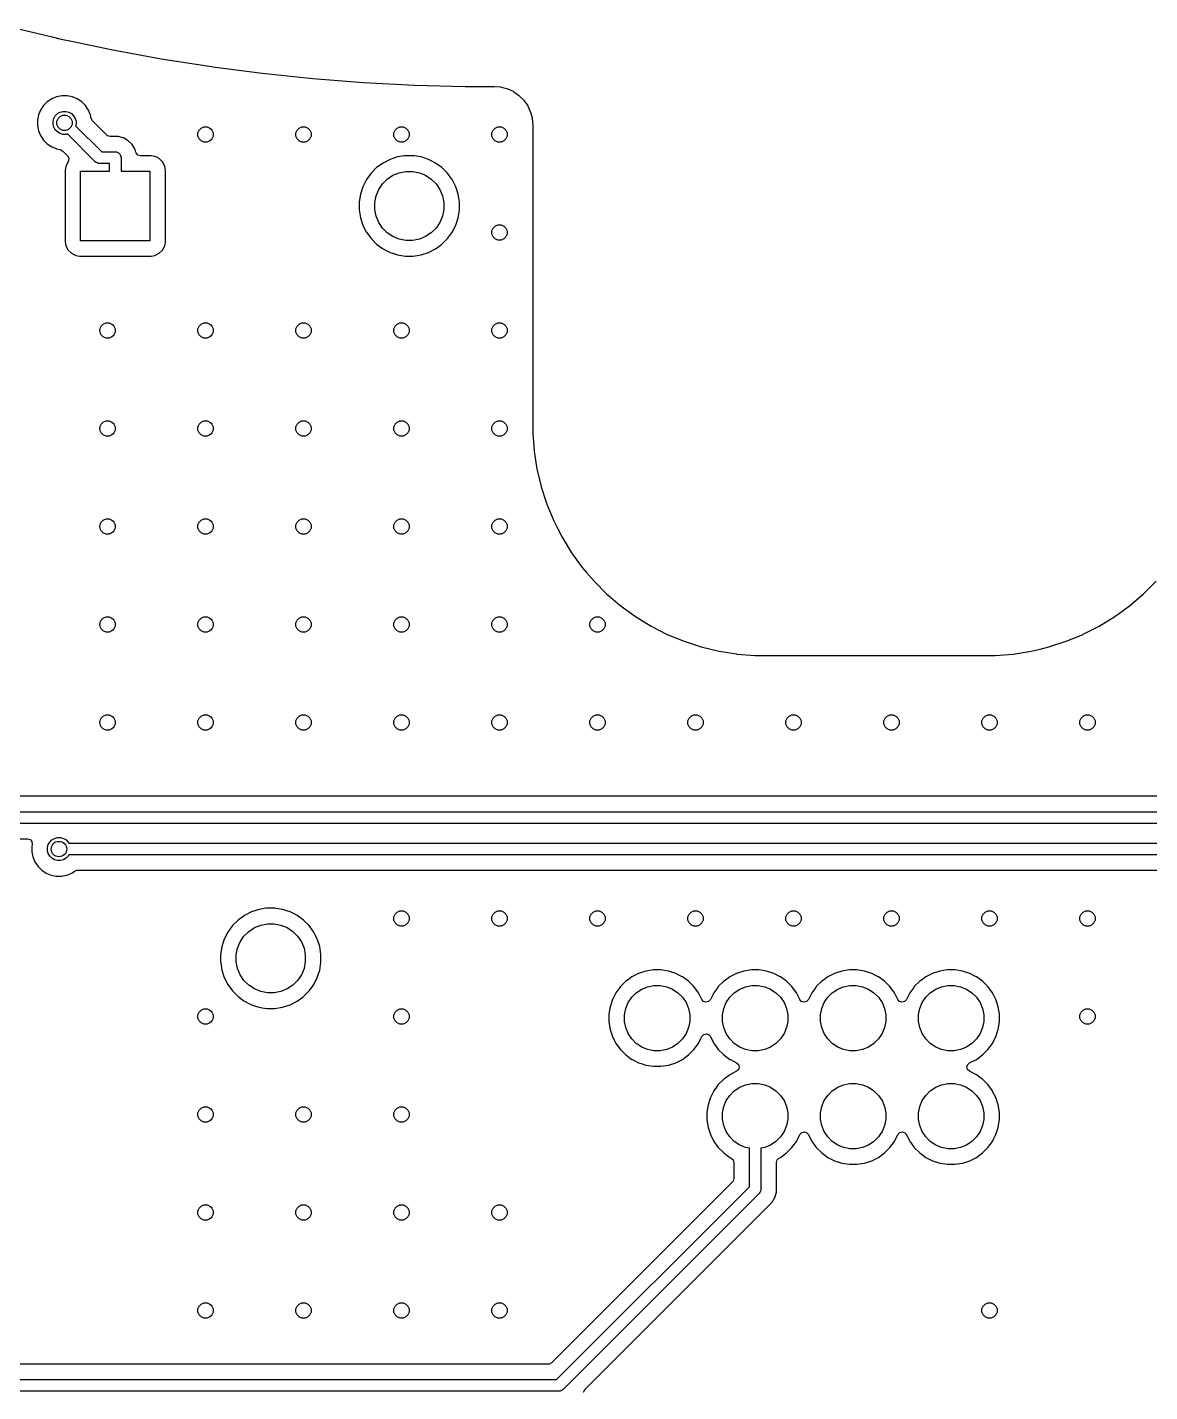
# Model space of a CAD drawing. Extents: x 2.6 to 14.2, y -9.4 to -3.8.
# Drawn here: x 7.501 to 8.647, y -5.913 to -4.521 of the extents above; entities that cross this region are included whole.
import ezdxf

# ---------------------------------------------------------------- set-up
doc = ezdxf.new("R2010")
doc.units = 0
doc.header["$MEASUREMENT"] = 0
doc.layers.add('BLACK', color=7, linetype='CONTINUOUS')

msp = doc.modelspace()

# ---------------------------------------------------------------- linework, layer by layer
at = {"layer": 'BLACK', "linetype": 'CONTINUOUS'}
for p, q in [((7.4853, -4.5211), (7.5266, -4.5309)), ((7.5266, -4.5309), (7.5359, -4.5331)), ((7.5359, -4.5331), (7.5465, -4.5353)), ((7.5465, -4.5353), (7.5868, -4.5438)), ((7.5868, -4.5438), (7.6379, -4.5531)), ((7.6379, -4.5531), (7.6379, -4.5531)), ((7.6379, -4.5531), (7.6379, -4.5531)), ((7.6379, -4.5531), (7.6893, -4.5612)), ((7.6893, -4.5612), (7.6907, -4.5614)), ((7.6907, -4.5614), (7.7409, -4.5679)), ((7.7409, -4.5679), (7.7926, -4.5733)), ((7.7926, -4.5733), (7.8444, -4.5773)), ((7.8444, -4.5773), (7.8963, -4.58)), ((7.8963, -4.58), (7.8963, -4.58)), ((7.8963, -4.58), (7.8963, -4.58)), ((7.8963, -4.58), (7.9483, -4.5814)), ((7.5262, -4.5941), (7.5217, -4.5971)), ((7.5312, -4.592), (7.5262, -4.5941)), ((7.5262, -4.5941), (7.5262, -4.5941)), ((7.5366, -4.591), (7.5312, -4.592)), ((7.5312, -4.592), (7.5312, -4.592)), ((7.542, -4.591), (7.5366, -4.591)), ((7.5366, -4.591), (7.5366, -4.591)), ((7.5473, -4.592), (7.542, -4.591)), ((7.542, -4.591), (7.542, -4.591)), ((7.5523, -4.5941), (7.5473, -4.592)), ((7.5473, -4.592), (7.5473, -4.592)), ((7.5568, -4.5971), (7.5523, -4.5941)), ((7.5523, -4.5941), (7.5523, -4.5941)), ((7.9483, -4.5814), (7.9483, -4.5814)), ((7.9483, -4.5814), (7.9704, -4.5814)), ((7.9704, -4.5814), (7.9704, -4.5814)), ((7.9704, -4.5814), (7.9743, -4.5814)), ((7.9743, -4.5814), (7.9775, -4.5814)), ((7.9775, -4.5814), (7.9779, -4.5814)), ((7.9779, -4.5814), (7.9841, -4.5819)), ((7.9841, -4.5819), (7.985, -4.5821)), ((7.985, -4.5821), (7.9908, -4.5836)), ((7.9908, -4.5836), (7.9916, -4.5839)), ((7.9916, -4.5839), (7.997, -4.5864)), ((7.997, -4.5864), (7.9977, -4.5869)), ((7.9977, -4.5869), (8.0027, -4.5903)), ((8.0027, -4.5903), (8.0033, -4.5909)), ((8.0033, -4.5909), (8.0076, -4.5951)), ((7.5148, -4.6055), (7.5127, -4.6105)), ((7.5178, -4.601), (7.5148, -4.6055)), ((7.5148, -4.6055), (7.5148, -4.6055)), ((7.5217, -4.5971), (7.5178, -4.601)), ((7.5178, -4.601), (7.5178, -4.601)), ((7.5217, -4.5971), (7.5217, -4.5971)), ((7.5321, -4.6092), (7.5347, -4.6077)), ((7.5347, -4.6077), (7.5377, -4.6069)), ((7.5377, -4.6069), (7.5408, -4.6069)), ((7.5408, -4.6069), (7.5438, -4.6077)), ((7.5438, -4.6077), (7.5465, -4.6092)), ((7.5607, -4.601), (7.5568, -4.5971)), ((7.5568, -4.5971), (7.5568, -4.5971)), ((7.5637, -4.6055), (7.5607, -4.601)), ((7.5607, -4.601), (7.5607, -4.601)), ((7.5648, -4.6083), (7.5637, -4.6055)), ((7.5637, -4.6055), (7.5637, -4.6055)), ((7.5658, -4.6105), (7.5648, -4.6083)), ((8.0076, -4.5951), (8.0081, -4.5958)), ((8.0081, -4.5958), (8.0116, -4.6007)), ((8.0116, -4.6007), (8.012, -4.6014)), ((8.012, -4.6014), (8.0123, -4.6021)), ((8.0123, -4.6021), (8.0145, -4.6069)), ((8.0145, -4.6069), (8.0148, -4.6077)), ((8.0148, -4.6077), (8.0164, -4.6135)), ((7.5127, -4.6105), (7.5117, -4.6159)), ((7.5117, -4.6159), (7.5117, -4.6159)), ((7.5117, -4.6159), (7.5117, -4.6213)), ((7.5117, -4.6213), (7.5117, -4.6213)), ((7.5117, -4.6213), (7.5117, -4.6213)), ((7.5117, -4.6213), (7.5127, -4.6266)), ((7.5127, -4.6105), (7.5127, -4.6105)), ((7.5276, -4.617), (7.5284, -4.614)), ((7.5276, -4.6201), (7.5276, -4.617)), ((7.5284, -4.6231), (7.5276, -4.6201)), ((7.5284, -4.614), (7.5299, -4.6114)), ((7.5299, -4.6114), (7.5321, -4.6092)), ((7.5465, -4.6092), (7.5486, -4.6114)), ((7.5486, -4.6114), (7.5502, -4.614)), ((7.5502, -4.614), (7.551, -4.617)), ((7.551, -4.6201), (7.5506, -4.6215)), ((7.5506, -4.6215), (7.5772, -4.6482)), ((7.551, -4.617), (7.551, -4.6201)), ((7.5665, -4.614), (7.5658, -4.6105)), ((7.5678, -4.6165), (7.5665, -4.614)), ((7.5665, -4.614), (7.5665, -4.614)), ((7.5823, -4.631), (7.5678, -4.6165)), ((8.0164, -4.6135), (8.0165, -4.6143)), ((8.0165, -4.6143), (8.0171, -4.6205)), ((8.0171, -4.6205), (8.0171, -4.6209)), ((8.0171, -4.6209), (8.0171, -4.9238)), ((7.5127, -4.6266), (7.5127, -4.6266)), ((7.5127, -4.6266), (7.5148, -4.6316)), ((7.5148, -4.6316), (7.5148, -4.6316)), ((7.5148, -4.6316), (7.5178, -4.6361)), ((7.5178, -4.6361), (7.5178, -4.6361)), ((7.5178, -4.6361), (7.5217, -4.64)), ((7.5299, -4.6258), (7.5284, -4.6231)), ((7.5321, -4.6279), (7.5299, -4.6258)), ((7.5347, -4.6295), (7.5321, -4.6279)), ((7.5377, -4.6303), (7.5347, -4.6295)), ((7.5408, -4.6303), (7.5377, -4.6303)), ((7.5422, -4.6299), (7.5408, -4.6303)), ((7.5706, -4.6583), (7.5422, -4.6299)), ((7.5832, -4.6317), (7.5823, -4.631)), ((7.5858, -4.6324), (7.5832, -4.6317)), ((7.594, -4.6324), (7.5858, -4.6324)), ((7.599, -4.6338), (7.594, -4.6324)), ((7.594, -4.6324), (7.594, -4.6324)), ((7.5995, -4.6339), (7.599, -4.6338)), ((7.6044, -4.6368), (7.5995, -4.6339)), ((7.5995, -4.6339), (7.5995, -4.6339)), ((7.5217, -4.64), (7.5217, -4.64)), ((7.5217, -4.64), (7.5262, -4.643)), ((7.5262, -4.643), (7.5262, -4.643)), ((7.5262, -4.643), (7.5307, -4.6449)), ((7.5307, -4.6449), (7.5312, -4.6451)), ((7.5312, -4.6451), (7.5347, -4.6458)), ((7.5347, -4.6458), (7.5353, -4.6461)), ((7.5353, -4.6461), (7.536, -4.6463)), ((7.536, -4.6463), (7.537, -4.647)), ((7.537, -4.647), (7.5371, -4.647)), ((7.5371, -4.647), (7.5372, -4.6471)), ((7.5372, -4.6471), (7.5423, -4.6522)), ((7.5772, -4.6482), (7.5911, -4.6482)), ((7.5911, -4.6482), (7.5923, -4.6483)), ((7.5923, -4.6483), (7.5944, -4.6492)), ((7.5944, -4.6492), (7.596, -4.6508)), ((7.6084, -4.6408), (7.6044, -4.6368)), ((7.6044, -4.6368), (7.6044, -4.6368)), ((7.6109, -4.6451), (7.6084, -4.6408)), ((7.6084, -4.6408), (7.6084, -4.6408)), ((7.6113, -4.6457), (7.6109, -4.6451)), ((7.6121, -4.6486), (7.6113, -4.6457)), ((7.6123, -4.6493), (7.6121, -4.6486)), ((7.6141, -4.6514), (7.6123, -4.6493)), ((7.5405, -4.663), (7.5399, -4.6667)), ((7.5428, -4.6586), (7.5405, -4.663)), ((7.5423, -4.6522), (7.5436, -4.6546)), ((7.5434, -4.6574), (7.5428, -4.6585)), ((7.5428, -4.6585), (7.5428, -4.6586)), ((7.5436, -4.6546), (7.5434, -4.6574)), ((7.5715, -4.659), (7.5706, -4.6583)), ((7.5728, -4.6595), (7.5715, -4.659)), ((7.5736, -4.6599), (7.5728, -4.6595)), ((7.5748, -4.66), (7.5736, -4.6599)), ((7.5852, -4.66), (7.5748, -4.66)), ((7.5852, -4.6679), (7.5852, -4.66)), ((7.596, -4.6508), (7.5969, -4.6529)), ((7.5969, -4.6529), (7.597, -4.6541)), ((7.597, -4.6541), (7.597, -4.6679)), ((7.6168, -4.6522), (7.6141, -4.6514)), ((7.6278, -4.6522), (7.6168, -4.6522)), ((7.6315, -4.6528), (7.6278, -4.6522)), ((7.6278, -4.6522), (7.6278, -4.6522)), ((7.6326, -4.6533), (7.6315, -4.6528)), ((7.6359, -4.655), (7.6326, -4.6533)), ((7.6395, -4.6586), (7.6359, -4.655)), ((7.6359, -4.655), (7.6359, -4.655)), ((7.6359, -4.655), (7.6359, -4.655)), ((7.6417, -4.663), (7.6395, -4.6586)), ((7.6395, -4.6586), (7.6395, -4.6586)), ((7.6395, -4.6586), (7.6395, -4.6586)), ((7.6423, -4.6667), (7.6417, -4.663)), ((7.8643, -4.6596), (7.8578, -4.6643)), ((7.8715, -4.6559), (7.8643, -4.6596)), ((7.8791, -4.6534), (7.8715, -4.6559)), ((7.8861, -4.6523), (7.8791, -4.6534)), ((7.8871, -4.6522), (7.8861, -4.6523)), ((7.8951, -4.6522), (7.8871, -4.6522)), ((7.8962, -4.6523), (7.8951, -4.6522)), ((7.9031, -4.6534), (7.8962, -4.6523)), ((7.9108, -4.6559), (7.9031, -4.6534)), ((7.9136, -4.6574), (7.9108, -4.6559)), ((7.9179, -4.6596), (7.9136, -4.6574)), ((7.9245, -4.6643), (7.9179, -4.6596)), ((7.9179, -4.6596), (7.9179, -4.6596)), ((7.9179, -4.6596), (7.9179, -4.6596)), ((7.5399, -4.6667), (7.5399, -4.7401)), ((7.5557, -4.7388), (7.5557, -4.6679)), ((7.5557, -4.6679), (7.5852, -4.6679)), ((7.597, -4.6679), (7.6265, -4.6679)), ((7.6265, -4.6679), (7.6265, -4.7388)), ((7.6423, -4.6993), (7.6423, -4.6667)), ((7.8473, -4.6765), (7.8437, -4.6837)), ((7.8521, -4.67), (7.8473, -4.6765)), ((7.8578, -4.6643), (7.8521, -4.67)), ((7.8637, -4.6809), (7.8686, -4.676)), ((7.8686, -4.676), (7.8744, -4.6721)), ((7.8744, -4.6721), (7.8808, -4.6695)), ((7.8808, -4.6695), (7.8876, -4.6681)), ((7.8876, -4.6681), (7.8946, -4.6681)), ((7.8946, -4.6681), (7.9014, -4.6695)), ((7.9014, -4.6695), (7.9078, -4.6721)), ((7.9078, -4.6721), (7.9136, -4.676)), ((7.9136, -4.676), (7.9185, -4.6809)), ((7.9302, -4.67), (7.9245, -4.6643)), ((7.9346, -4.6761), (7.9302, -4.67)), ((7.9349, -4.6765), (7.9346, -4.6761)), ((7.9372, -4.6811), (7.9349, -4.6765)), ((7.8412, -4.6914), (7.8399, -4.6993)), ((7.8437, -4.6837), (7.8412, -4.6914)), ((7.8572, -4.6931), (7.8599, -4.6867)), ((7.8599, -4.6867), (7.8637, -4.6809)), ((7.9185, -4.6809), (7.9224, -4.6867)), ((7.9224, -4.6867), (7.925, -4.6931)), ((7.9386, -4.6837), (7.9372, -4.6811)), ((7.9396, -4.6869), (7.9386, -4.6837)), ((7.9386, -4.6837), (7.9386, -4.6837)), ((7.9386, -4.6837), (7.9386, -4.6837)), ((7.941, -4.6914), (7.9396, -4.6869)), ((7.942, -4.6972), (7.941, -4.6914)), ((7.6423, -4.7401), (7.6423, -4.6993)), ((7.8399, -4.6993), (7.8399, -4.7074)), ((7.8558, -4.6999), (7.8572, -4.6931)), ((7.8558, -4.7069), (7.8558, -4.6999)), ((7.925, -4.6931), (7.9264, -4.6999)), ((7.9264, -4.6999), (7.9264, -4.7069)), ((7.9423, -4.6993), (7.942, -4.6972)), ((7.9423, -4.7074), (7.9423, -4.6993)), ((7.8399, -4.7074), (7.8412, -4.7154)), ((7.8412, -4.7154), (7.8437, -4.723)), ((7.8572, -4.7137), (7.8558, -4.7069)), ((7.8599, -4.7201), (7.8572, -4.7137)), ((7.925, -4.7137), (7.9224, -4.7201)), ((7.9264, -4.7069), (7.925, -4.7137)), ((7.9386, -4.723), (7.941, -4.7154)), ((7.941, -4.7154), (7.9423, -4.7074)), ((7.8437, -4.723), (7.8458, -4.7273)), ((7.8458, -4.7273), (7.847, -4.7297)), ((7.847, -4.7297), (7.8473, -4.7302)), ((7.8473, -4.7302), (7.8521, -4.7367)), ((7.8637, -4.7259), (7.8599, -4.7201)), ((7.8686, -4.7308), (7.8637, -4.7259)), ((7.8744, -4.7346), (7.8686, -4.7308)), ((7.9136, -4.7308), (7.9078, -4.7346)), ((7.9185, -4.7259), (7.9136, -4.7308)), ((7.9224, -4.7201), (7.9185, -4.7259)), ((7.9302, -4.7367), (7.9324, -4.7336)), ((7.9324, -4.7336), (7.9349, -4.7302)), ((7.9349, -4.7302), (7.9386, -4.723)), ((7.5399, -4.7401), (7.5402, -4.742)), ((7.5402, -4.742), (7.5405, -4.7437)), ((7.5405, -4.7437), (7.5428, -4.7482)), ((7.6265, -4.7388), (7.5557, -4.7388)), ((7.6395, -4.7482), (7.6417, -4.7437)), ((7.6417, -4.7437), (7.6422, -4.741)), ((7.6417, -4.7437), (7.6417, -4.7437)), ((7.6417, -4.7437), (7.6417, -4.7437)), ((7.6422, -4.741), (7.6423, -4.7401)), ((7.8521, -4.7367), (7.8578, -4.7424)), ((7.8578, -4.7424), (7.8639, -4.7469)), ((7.8639, -4.7469), (7.8643, -4.7472)), ((7.8643, -4.7472), (7.8674, -4.7488)), ((7.8808, -4.7373), (7.8744, -4.7346)), ((7.8876, -4.7386), (7.8808, -4.7373)), ((7.8946, -4.7386), (7.8876, -4.7386)), ((7.9014, -4.7373), (7.8946, -4.7386)), ((7.9078, -4.7346), (7.9014, -4.7373)), ((7.9108, -4.7508), (7.9179, -4.7472)), ((7.9179, -4.7472), (7.9227, -4.7437)), ((7.9227, -4.7437), (7.9245, -4.7424)), ((7.9245, -4.7424), (7.9302, -4.7367)), ((7.9245, -4.7424), (7.9245, -4.7424)), ((7.9245, -4.7424), (7.9245, -4.7424)), ((7.9302, -4.7367), (7.9302, -4.7367)), ((7.9302, -4.7367), (7.9302, -4.7367)), ((7.5428, -4.7482), (7.5428, -4.7482)), ((7.5428, -4.7482), (7.5428, -4.7482)), ((7.5428, -4.7482), (7.5463, -4.7517)), ((7.5463, -4.7517), (7.5463, -4.7517)), ((7.5463, -4.7517), (7.5463, -4.7517)), ((7.5463, -4.7517), (7.5507, -4.754)), ((7.5507, -4.754), (7.5507, -4.754)), ((7.5507, -4.754), (7.5544, -4.7546)), ((7.5544, -4.7546), (7.5544, -4.7546)), ((7.5544, -4.7546), (7.6278, -4.7546)), ((7.6278, -4.7546), (7.6315, -4.754)), ((7.6315, -4.754), (7.6359, -4.7517)), ((7.6359, -4.7517), (7.6395, -4.7482)), ((7.8674, -4.7488), (7.8715, -4.7508)), ((7.8715, -4.7508), (7.8715, -4.7508)), ((7.8715, -4.7508), (7.8715, -4.7508)), ((7.8715, -4.7508), (7.8742, -4.7517)), ((7.8742, -4.7517), (7.8791, -4.7533)), ((7.8791, -4.7533), (7.8831, -4.7539)), ((7.8831, -4.7539), (7.8871, -4.7546)), ((7.8871, -4.7546), (7.8871, -4.7546)), ((7.8871, -4.7546), (7.8951, -4.7546)), ((7.8951, -4.7546), (7.9031, -4.7533)), ((7.8951, -4.7546), (7.8951, -4.7546)), ((7.9031, -4.7533), (7.9108, -4.7508)), ((8.0171, -4.9238), (8.0171, -4.9238)), ((8.0171, -4.9238), (8.0171, -4.9351)), ((8.0171, -4.9351), (8.0185, -4.9536)), ((8.0185, -4.9536), (8.0185, -4.9536)), ((8.0185, -4.9536), (8.0214, -4.9719)), ((8.0214, -4.9719), (8.0256, -4.9892)), ((8.0256, -4.9892), (8.0258, -4.99)), ((8.0258, -4.99), (8.0309, -5.0057)), ((8.0309, -5.0057), (8.0315, -5.0076)), ((8.0315, -5.0076), (8.0315, -5.0076)), ((8.0315, -5.0076), (8.0386, -5.0248)), ((8.0386, -5.0248), (8.0386, -5.0248)), ((8.0386, -5.0248), (8.0427, -5.0328)), ((8.0427, -5.0328), (8.047, -5.0413)), ((8.047, -5.0413), (8.047, -5.0413)), ((8.047, -5.0413), (8.0567, -5.0572)), ((8.0567, -5.0572), (8.0567, -5.0572)), ((8.0567, -5.0572), (8.0676, -5.0722)), ((8.0676, -5.0722), (8.072, -5.0773)), ((8.072, -5.0773), (8.0797, -5.0863)), ((8.0797, -5.0863), (8.0928, -5.0994)), ((8.6402, -5.0994), (8.6533, -5.0863)), ((8.0928, -5.0994), (8.0964, -5.1025)), ((8.0964, -5.1025), (8.1059, -5.1106)), ((8.6261, -5.1115), (8.6402, -5.0994)), ((8.1059, -5.1106), (8.1069, -5.1115)), ((8.1069, -5.1115), (8.1098, -5.1135)), ((8.1098, -5.1135), (8.122, -5.1224)), ((8.122, -5.1224), (8.122, -5.1224)), ((8.122, -5.1224), (8.1378, -5.1321)), ((8.5952, -5.1321), (8.611, -5.1224)), ((8.611, -5.1224), (8.6114, -5.1221)), ((8.6114, -5.1221), (8.6144, -5.12)), ((8.6144, -5.12), (8.6261, -5.1115)), ((8.1378, -5.1321), (8.1378, -5.1321)), ((8.1378, -5.1321), (8.1378, -5.1321)), ((8.1378, -5.1321), (8.1543, -5.1405)), ((8.5789, -5.1404), (8.5882, -5.1357)), ((8.5882, -5.1357), (8.5952, -5.1321)), ((8.1543, -5.1405), (8.1543, -5.1405)), ((8.1543, -5.1405), (8.1715, -5.1476)), ((8.1715, -5.1476), (8.1715, -5.1476)), ((8.1715, -5.1476), (8.1715, -5.1476)), ((8.1715, -5.1476), (8.1891, -5.1534)), ((8.5439, -5.1534), (8.5615, -5.1476)), ((8.5615, -5.1476), (8.5787, -5.1405)), ((8.5787, -5.1405), (8.5789, -5.1404)), ((8.1891, -5.1534), (8.1891, -5.1534)), ((8.1891, -5.1534), (8.1891, -5.1534)), ((8.1891, -5.1534), (8.2072, -5.1577)), ((8.2072, -5.1577), (8.2072, -5.1577)), ((8.2072, -5.1577), (8.2072, -5.1577)), ((8.2072, -5.1577), (8.2251, -5.1605)), ((8.2251, -5.1605), (8.2255, -5.1606)), ((8.2255, -5.1606), (8.244, -5.1621)), ((8.244, -5.1621), (8.2533, -5.1621)), ((8.2533, -5.1621), (8.4797, -5.1621)), ((8.4797, -5.1621), (8.4836, -5.1621)), ((8.4836, -5.1621), (8.4838, -5.1621)), ((8.4838, -5.1621), (8.4838, -5.1621)), ((8.4838, -5.1621), (8.489, -5.1621)), ((8.489, -5.1621), (8.5075, -5.1606)), ((8.5075, -5.1606), (8.5258, -5.1577)), ((8.5258, -5.1577), (8.5348, -5.1555)), ((8.5258, -5.1577), (8.5258, -5.1577)), ((8.5258, -5.1577), (8.5258, -5.1577)), ((8.5348, -5.1555), (8.5439, -5.1534)), ((9.2863, -5.3058), (6.8687, -5.3058)), ((6.8715, -5.3216), (9.2948, -5.3216)), ((9.2948, -5.3334), (6.874, -5.3334)), ((6.8825, -5.3492), (7.5016, -5.3492)), ((7.5016, -5.3492), (7.5042, -5.35)), ((7.5042, -5.35), (7.506, -5.352)), ((7.506, -5.352), (7.5064, -5.3548)), ((7.5064, -5.355), (7.506, -5.3569)), ((7.506, -5.3569), (7.506, -5.3569)), ((7.506, -5.3569), (7.506, -5.3623)), ((7.5064, -5.3548), (7.5064, -5.355)), ((7.5219, -5.3581), (7.5227, -5.3551)), ((7.5219, -5.3612), (7.5219, -5.3581)), ((7.5227, -5.3551), (7.5242, -5.3524)), ((7.5242, -5.3524), (7.5264, -5.3503)), ((7.5264, -5.3503), (7.5291, -5.3487)), ((7.5291, -5.3487), (7.532, -5.3479)), ((7.532, -5.3479), (7.5351, -5.3479)), ((7.5351, -5.3479), (7.5381, -5.3487)), ((7.5381, -5.3487), (7.5408, -5.3503)), ((7.5408, -5.3503), (7.543, -5.3524)), ((7.543, -5.3524), (7.5437, -5.3537)), ((7.5437, -5.3537), (9.1767, -5.3537)), ((7.506, -5.3623), (7.506, -5.3623)), ((7.506, -5.3623), (7.506, -5.3623)), ((7.506, -5.3623), (7.5071, -5.3677)), ((7.5071, -5.3677), (7.5071, -5.3677)), ((7.5071, -5.3677), (7.5091, -5.3727)), ((7.5091, -5.3727), (7.5091, -5.3727)), ((7.5091, -5.3727), (7.5122, -5.3772)), ((7.5227, -5.3641), (7.5219, -5.3612)), ((7.5242, -5.3668), (7.5227, -5.3641)), ((7.5264, -5.369), (7.5242, -5.3668)), ((7.5291, -5.3705), (7.5264, -5.369)), ((7.532, -5.3713), (7.5291, -5.3705)), ((7.5351, -5.3713), (7.532, -5.3713)), ((7.5381, -5.3705), (7.5351, -5.3713)), ((7.5408, -5.369), (7.5381, -5.3705)), ((7.543, -5.3668), (7.5408, -5.369)), ((7.5437, -5.3655), (7.543, -5.3668)), ((9.1767, -5.3655), (7.5437, -5.3655)), ((7.5122, -5.3772), (7.5122, -5.3772)), ((7.5122, -5.3772), (7.516, -5.3811)), ((7.516, -5.3811), (7.516, -5.3811)), ((7.516, -5.3811), (7.5205, -5.3841)), ((7.5205, -5.3841), (7.5205, -5.3841)), ((7.5205, -5.3841), (7.5255, -5.3861)), ((7.5255, -5.3861), (7.5255, -5.3861)), ((7.5255, -5.3861), (7.5255, -5.3861)), ((7.5255, -5.3861), (7.5255, -5.3861)), ((7.5255, -5.3861), (7.5309, -5.3872)), ((7.5309, -5.3872), (7.5309, -5.3872)), ((7.5309, -5.3872), (7.5363, -5.3872)), ((7.5363, -5.3872), (7.5412, -5.3862)), ((7.5412, -5.3862), (7.5416, -5.3861)), ((7.5416, -5.3861), (7.5466, -5.3841)), ((7.5466, -5.3841), (7.5496, -5.3821)), ((7.5496, -5.3821), (7.5522, -5.3813)), ((7.5522, -5.3813), (7.5523, -5.3813)), ((7.5523, -5.3813), (9.1682, -5.3813)), ((7.7229, -5.4273), (7.7164, -5.432)), ((7.7301, -5.4236), (7.7229, -5.4273)), ((7.7378, -5.4212), (7.7301, -5.4236)), ((7.7448, -5.42), (7.7378, -5.4212)), ((7.7457, -5.4199), (7.7448, -5.42)), ((7.7538, -5.4199), (7.7457, -5.4199)), ((7.7549, -5.4201), (7.7538, -5.4199)), ((7.7618, -5.4212), (7.7549, -5.4201)), ((7.7694, -5.4236), (7.7618, -5.4212)), ((7.7742, -5.4261), (7.7694, -5.4236)), ((7.7766, -5.4273), (7.7742, -5.4261)), ((7.7831, -5.432), (7.7766, -5.4273)), ((7.7766, -5.4273), (7.7766, -5.4273)), ((7.7766, -5.4273), (7.7766, -5.4273)), ((7.7107, -5.4377), (7.706, -5.4443)), ((7.7164, -5.432), (7.7107, -5.4377)), ((7.7224, -5.4486), (7.7273, -5.4437)), ((7.7273, -5.4437), (7.7331, -5.4398)), ((7.7331, -5.4398), (7.7395, -5.4372)), ((7.7395, -5.4372), (7.7463, -5.4358)), ((7.7463, -5.4358), (7.7532, -5.4358)), ((7.7532, -5.4358), (7.7601, -5.4372)), ((7.7601, -5.4372), (7.7665, -5.4398)), ((7.7665, -5.4398), (7.7722, -5.4437)), ((7.7722, -5.4437), (7.7772, -5.4486)), ((7.7888, -5.4377), (7.7831, -5.432)), ((7.7926, -5.443), (7.7888, -5.4377)), ((7.7936, -5.4443), (7.7926, -5.443)), ((7.7023, -5.4514), (7.6998, -5.4591)), ((7.706, -5.4443), (7.7023, -5.4514)), ((7.7159, -5.4608), (7.7185, -5.4544)), ((7.7185, -5.4544), (7.7224, -5.4486)), ((7.7772, -5.4486), (7.781, -5.4544)), ((7.781, -5.4544), (7.7837, -5.4608)), ((7.7954, -5.4479), (7.7936, -5.4443)), ((7.7972, -5.4514), (7.7954, -5.4479)), ((7.7975, -5.4522), (7.7972, -5.4514)), ((7.7972, -5.4514), (7.7972, -5.4514)), ((7.7972, -5.4514), (7.7972, -5.4514)), ((7.7997, -5.4591), (7.7975, -5.4522)), ((7.6988, -5.4656), (7.6986, -5.4671)), ((7.6986, -5.4671), (7.6986, -5.4751)), ((7.6998, -5.4591), (7.6988, -5.4656)), ((7.7145, -5.4676), (7.7159, -5.4608)), ((7.7145, -5.4746), (7.7145, -5.4676)), ((7.7837, -5.4608), (7.785, -5.4676)), ((7.785, -5.4676), (7.785, -5.4746)), ((7.8005, -5.4644), (7.7997, -5.4591)), ((7.801, -5.4671), (7.8005, -5.4644)), ((7.801, -5.4751), (7.801, -5.4671)), ((7.6986, -5.4751), (7.6987, -5.4757)), ((7.6987, -5.4757), (7.6998, -5.4831)), ((7.6998, -5.4831), (7.7023, -5.4907)), ((7.7159, -5.4814), (7.7145, -5.4746)), ((7.7185, -5.4878), (7.7159, -5.4814)), ((7.7837, -5.4814), (7.781, -5.4878)), ((7.785, -5.4746), (7.7837, -5.4814)), ((7.7972, -5.4907), (7.7997, -5.4831)), ((7.7997, -5.4831), (7.801, -5.4751)), ((8.1325, -5.4841), (8.1252, -5.4865)), ((8.1402, -5.4829), (8.1325, -5.4841)), ((8.1479, -5.4829), (8.1402, -5.4829)), ((8.1402, -5.4829), (8.1402, -5.4829)), ((8.1556, -5.4841), (8.1479, -5.4829)), ((8.1479, -5.4829), (8.1479, -5.4829)), ((8.163, -5.4865), (8.1556, -5.4841)), ((8.2325, -5.4841), (8.2252, -5.4865)), ((8.2402, -5.4829), (8.2325, -5.4841)), ((8.2479, -5.4829), (8.2402, -5.4829)), ((8.2402, -5.4829), (8.2402, -5.4829)), ((8.2556, -5.4841), (8.2479, -5.4829)), ((8.2479, -5.4829), (8.2479, -5.4829)), ((8.263, -5.4865), (8.2556, -5.4841)), ((8.3325, -5.4841), (8.3252, -5.4865)), ((8.3402, -5.4829), (8.3325, -5.4841)), ((8.3479, -5.4829), (8.3402, -5.4829)), ((8.3402, -5.4829), (8.3402, -5.4829)), ((8.3556, -5.4841), (8.3479, -5.4829)), ((8.3479, -5.4829), (8.3479, -5.4829)), ((8.363, -5.4865), (8.3556, -5.4841)), ((8.4325, -5.4841), (8.4252, -5.4865)), ((8.4402, -5.4829), (8.4325, -5.4841)), ((8.4479, -5.4829), (8.4402, -5.4829)), ((8.4402, -5.4829), (8.4402, -5.4829)), ((8.4556, -5.4841), (8.4479, -5.4829)), ((8.4479, -5.4829), (8.4479, -5.4829)), ((8.463, -5.4865), (8.4556, -5.4841)), ((7.7023, -5.4907), (7.7045, -5.495)), ((7.7045, -5.495), (7.7057, -5.4974)), ((7.7057, -5.4974), (7.706, -5.4979)), ((7.706, -5.4979), (7.7107, -5.5044)), ((7.7224, -5.4936), (7.7185, -5.4878)), ((7.7273, -5.4985), (7.7224, -5.4936)), ((7.7331, -5.5023), (7.7273, -5.4985)), ((7.7722, -5.4985), (7.7665, -5.5023)), ((7.7772, -5.4936), (7.7722, -5.4985)), ((7.781, -5.4878), (7.7772, -5.4936)), ((7.7915, -5.5007), (7.7936, -5.4979)), ((7.7936, -5.4979), (7.7972, -5.4907)), ((8.112, -5.4945), (8.1065, -5.5)), ((8.1147, -5.4926), (8.112, -5.4945)), ((8.112, -5.4945), (8.112, -5.4945)), ((8.112, -5.4945), (8.112, -5.4945)), ((8.1183, -5.49), (8.1147, -5.4926)), ((8.1252, -5.4865), (8.1183, -5.49)), ((8.1343, -5.5001), (8.1408, -5.4988)), ((8.1408, -5.4988), (8.1473, -5.4988)), ((8.1473, -5.4988), (8.1538, -5.5001)), ((8.169, -5.4896), (8.163, -5.4865)), ((8.1699, -5.49), (8.169, -5.4896)), ((8.1761, -5.4945), (8.1699, -5.49)), ((8.1816, -5.5), (8.1761, -5.4945)), ((8.212, -5.4945), (8.2065, -5.5)), ((8.2147, -5.4926), (8.212, -5.4945)), ((8.212, -5.4945), (8.212, -5.4945)), ((8.212, -5.4945), (8.212, -5.4945)), ((8.2183, -5.49), (8.2147, -5.4926)), ((8.2252, -5.4865), (8.2183, -5.49)), ((8.2343, -5.5001), (8.2408, -5.4988)), ((8.2408, -5.4988), (8.2473, -5.4988)), ((8.2473, -5.4988), (8.2538, -5.5001)), ((8.269, -5.4896), (8.263, -5.4865)), ((8.2699, -5.49), (8.269, -5.4896)), ((8.2761, -5.4945), (8.2699, -5.49)), ((8.2816, -5.5), (8.2761, -5.4945)), ((8.312, -5.4945), (8.3065, -5.5)), ((8.3147, -5.4926), (8.312, -5.4945)), ((8.312, -5.4945), (8.312, -5.4945)), ((8.312, -5.4945), (8.312, -5.4945)), ((8.3183, -5.49), (8.3147, -5.4926)), ((8.3252, -5.4865), (8.3183, -5.49)), ((8.3343, -5.5001), (8.3408, -5.4988)), ((8.3408, -5.4988), (8.3473, -5.4988)), ((8.3473, -5.4988), (8.3538, -5.5001)), ((8.369, -5.4896), (8.363, -5.4865)), ((8.3699, -5.49), (8.369, -5.4896)), ((8.3761, -5.4945), (8.3699, -5.49)), ((8.3816, -5.5), (8.3761, -5.4945)), ((8.412, -5.4945), (8.4065, -5.5)), ((8.4147, -5.4926), (8.412, -5.4945)), ((8.412, -5.4945), (8.412, -5.4945)), ((8.412, -5.4945), (8.412, -5.4945)), ((8.4183, -5.49), (8.4147, -5.4926)), ((8.4252, -5.4865), (8.4183, -5.49)), ((8.4343, -5.5001), (8.4408, -5.4988)), ((8.4408, -5.4988), (8.4473, -5.4988)), ((8.4473, -5.4988), (8.4538, -5.5001)), ((8.469, -5.4896), (8.463, -5.4865)), ((8.4699, -5.49), (8.469, -5.4896)), ((8.4761, -5.4945), (8.4699, -5.49)), ((8.4816, -5.5), (8.4761, -5.4945)), ((7.7107, -5.5044), (7.7164, -5.5101)), ((7.7164, -5.5101), (7.7223, -5.5144)), ((7.7395, -5.505), (7.7331, -5.5023)), ((7.7463, -5.5064), (7.7395, -5.505)), ((7.7532, -5.5064), (7.7463, -5.5064)), ((7.7601, -5.505), (7.7532, -5.5064)), ((7.7665, -5.5023), (7.7601, -5.505)), ((7.7766, -5.5149), (7.7813, -5.5115)), ((7.7813, -5.5115), (7.7831, -5.5101)), ((7.7831, -5.5101), (7.7888, -5.5044)), ((7.7831, -5.5101), (7.7831, -5.5101)), ((7.7831, -5.5101), (7.7831, -5.5101)), ((7.7888, -5.5044), (7.7915, -5.5007)), ((7.7888, -5.5044), (7.7888, -5.5044)), ((7.7888, -5.5044), (7.7888, -5.5044)), ((8.0984, -5.5132), (8.096, -5.5206)), ((8.102, -5.5063), (8.0984, -5.5132)), ((8.106, -5.5007), (8.102, -5.5063)), ((8.1065, -5.5), (8.106, -5.5007)), ((8.1065, -5.5), (8.1065, -5.5)), ((8.1065, -5.5), (8.1065, -5.5)), ((8.1145, -5.5163), (8.1182, -5.5109)), ((8.1182, -5.5109), (8.1228, -5.5062)), ((8.1228, -5.5062), (8.1283, -5.5026)), ((8.1283, -5.5026), (8.1343, -5.5001)), ((8.1538, -5.5001), (8.1598, -5.5026)), ((8.1598, -5.5026), (8.1653, -5.5062)), ((8.1653, -5.5062), (8.1699, -5.5109)), ((8.1699, -5.5109), (8.1736, -5.5163)), ((8.1862, -5.5063), (8.1816, -5.5)), ((8.1875, -5.5089), (8.1862, -5.5063)), ((8.1897, -5.5132), (8.1875, -5.5089)), ((8.1912, -5.515), (8.1897, -5.5132)), ((8.1984, -5.5132), (8.1965, -5.5152)), ((8.202, -5.5063), (8.1984, -5.5132)), ((8.206, -5.5007), (8.202, -5.5063)), ((8.2065, -5.5), (8.206, -5.5007)), ((8.2065, -5.5), (8.2065, -5.5)), ((8.2065, -5.5), (8.2065, -5.5)), ((8.2145, -5.5163), (8.2182, -5.5109)), ((8.2182, -5.5109), (8.2228, -5.5062)), ((8.2228, -5.5062), (8.2283, -5.5026)), ((8.2283, -5.5026), (8.2343, -5.5001)), ((8.2538, -5.5001), (8.2598, -5.5026)), ((8.2598, -5.5026), (8.2653, -5.5062)), ((8.2653, -5.5062), (8.2699, -5.5109)), ((8.2699, -5.5109), (8.2736, -5.5163)), ((8.2862, -5.5063), (8.2816, -5.5)), ((8.2875, -5.5089), (8.2862, -5.5063)), ((8.2897, -5.5132), (8.2875, -5.5089)), ((8.2912, -5.515), (8.2897, -5.5132)), ((8.2984, -5.5132), (8.2965, -5.5152)), ((8.302, -5.5063), (8.2984, -5.5132)), ((8.306, -5.5007), (8.302, -5.5063)), ((8.3065, -5.5), (8.306, -5.5007)), ((8.3065, -5.5), (8.3065, -5.5)), ((8.3065, -5.5), (8.3065, -5.5)), ((8.3145, -5.5163), (8.3182, -5.5109)), ((8.3182, -5.5109), (8.3228, -5.5062)), ((8.3228, -5.5062), (8.3283, -5.5026)), ((8.3283, -5.5026), (8.3343, -5.5001)), ((8.3538, -5.5001), (8.3598, -5.5026)), ((8.3598, -5.5026), (8.3653, -5.5062)), ((8.3653, -5.5062), (8.3699, -5.5109)), ((8.3699, -5.5109), (8.3736, -5.5163)), ((8.3862, -5.5063), (8.3816, -5.5)), ((8.3875, -5.5089), (8.3862, -5.5063)), ((8.3897, -5.5132), (8.3875, -5.5089)), ((8.3912, -5.515), (8.3897, -5.5132)), ((8.3984, -5.5132), (8.3965, -5.5152)), ((8.402, -5.5063), (8.3984, -5.5132)), ((8.406, -5.5007), (8.402, -5.5063)), ((8.4065, -5.5), (8.406, -5.5007)), ((8.4065, -5.5), (8.4065, -5.5)), ((8.4065, -5.5), (8.4065, -5.5)), ((8.4145, -5.5163), (8.4182, -5.5109)), ((8.4182, -5.5109), (8.4228, -5.5062)), ((8.4228, -5.5062), (8.4283, -5.5026)), ((8.4283, -5.5026), (8.4343, -5.5001)), ((8.4538, -5.5001), (8.4598, -5.5026)), ((8.4598, -5.5026), (8.4653, -5.5062)), ((8.4653, -5.5062), (8.4699, -5.5109)), ((8.4699, -5.5109), (8.4736, -5.5163)), ((8.4862, -5.5063), (8.4816, -5.5)), ((8.4875, -5.5089), (8.4862, -5.5063)), ((8.4897, -5.5132), (8.4875, -5.5089)), ((8.4903, -5.515), (8.4897, -5.5132)), ((8.4897, -5.5132), (8.4897, -5.5132)), ((8.4897, -5.5132), (8.4897, -5.5132)), ((7.7223, -5.5144), (7.7229, -5.5149)), ((7.7229, -5.5149), (7.7275, -5.5172)), ((7.7275, -5.5172), (7.7301, -5.5185)), ((7.7301, -5.5185), (7.7301, -5.5185)), ((7.7301, -5.5185), (7.7301, -5.5185)), ((7.7301, -5.5185), (7.7341, -5.5199)), ((7.7341, -5.5199), (7.7378, -5.521)), ((7.7378, -5.521), (7.7409, -5.5215)), ((7.7409, -5.5215), (7.7457, -5.5223)), ((7.7457, -5.5223), (7.7457, -5.5223)), ((7.7457, -5.5223), (7.7538, -5.5223)), ((7.7538, -5.5223), (7.7618, -5.521)), ((7.7538, -5.5223), (7.7538, -5.5223)), ((7.7618, -5.521), (7.7694, -5.5185)), ((7.7694, -5.5185), (7.7766, -5.5149)), ((8.096, -5.5206), (8.0948, -5.5282)), ((8.1108, -5.5288), (8.112, -5.5224)), ((8.112, -5.5224), (8.1145, -5.5163)), ((8.1736, -5.5163), (8.1761, -5.5224)), ((8.1761, -5.5224), (8.1774, -5.5288)), ((8.1938, -5.5159), (8.1912, -5.515)), ((8.1965, -5.5152), (8.1938, -5.5159)), ((8.2108, -5.5288), (8.212, -5.5224)), ((8.212, -5.5224), (8.2145, -5.5163)), ((8.2736, -5.5163), (8.2761, -5.5224)), ((8.2761, -5.5224), (8.2774, -5.5288)), ((8.2938, -5.5159), (8.2912, -5.515)), ((8.2965, -5.5152), (8.2938, -5.5159)), ((8.3108, -5.5288), (8.312, -5.5224)), ((8.312, -5.5224), (8.3145, -5.5163)), ((8.3736, -5.5163), (8.3761, -5.5224)), ((8.3761, -5.5224), (8.3774, -5.5288)), ((8.3939, -5.5159), (8.3912, -5.515)), ((8.3965, -5.5152), (8.3939, -5.5159)), ((8.4108, -5.5288), (8.412, -5.5224)), ((8.412, -5.5224), (8.4145, -5.5163)), ((8.4736, -5.5163), (8.4761, -5.5224)), ((8.4761, -5.5224), (8.4774, -5.5288)), ((8.4921, -5.5206), (8.4903, -5.515)), ((8.4933, -5.5282), (8.4921, -5.5206)), ((8.0948, -5.5282), (8.0948, -5.536)), ((8.0948, -5.536), (8.096, -5.5436)), ((8.1108, -5.5354), (8.1108, -5.5288)), ((8.112, -5.5418), (8.1108, -5.5354)), ((8.1774, -5.5354), (8.1761, -5.5418)), ((8.1774, -5.5288), (8.1774, -5.5354)), ((8.2108, -5.5354), (8.2108, -5.5288)), ((8.212, -5.5418), (8.2108, -5.5354)), ((8.2774, -5.5354), (8.2761, -5.5418)), ((8.2774, -5.5288), (8.2774, -5.5354)), ((8.3108, -5.5354), (8.3108, -5.5288)), ((8.312, -5.5418), (8.3108, -5.5354)), ((8.3774, -5.5354), (8.3761, -5.5418)), ((8.3774, -5.5288), (8.3774, -5.5354)), ((8.4108, -5.5354), (8.4108, -5.5288)), ((8.412, -5.5418), (8.4108, -5.5354)), ((8.4774, -5.5354), (8.4761, -5.5418)), ((8.4774, -5.5288), (8.4774, -5.5354)), ((8.4924, -5.5418), (8.4933, -5.536)), ((8.4933, -5.536), (8.4933, -5.5282)), ((8.096, -5.5436), (8.0984, -5.551)), ((8.0984, -5.551), (8.1009, -5.5559)), ((8.1145, -5.5479), (8.112, -5.5418)), ((8.1182, -5.5533), (8.1145, -5.5479)), ((8.1228, -5.558), (8.1182, -5.5533)), ((8.1699, -5.5533), (8.1653, -5.558)), ((8.1736, -5.5479), (8.1699, -5.5533)), ((8.1761, -5.5418), (8.1736, -5.5479)), ((8.1862, -5.5579), (8.1888, -5.5528)), ((8.1888, -5.5528), (8.1897, -5.5509)), ((8.1897, -5.5509), (8.1916, -5.5489)), ((8.1916, -5.5489), (8.1943, -5.5483)), ((8.1943, -5.5483), (8.1969, -5.5492)), ((8.1969, -5.5492), (8.1984, -5.5509)), ((8.1984, -5.5509), (8.202, -5.5579)), ((8.2145, -5.5479), (8.212, -5.5418)), ((8.2182, -5.5533), (8.2145, -5.5479)), ((8.2228, -5.558), (8.2182, -5.5533)), ((8.2699, -5.5533), (8.2653, -5.558)), ((8.2736, -5.5479), (8.2699, -5.5533)), ((8.2761, -5.5418), (8.2736, -5.5479)), ((8.3145, -5.5479), (8.312, -5.5418)), ((8.3182, -5.5533), (8.3145, -5.5479)), ((8.3228, -5.558), (8.3182, -5.5533)), ((8.3699, -5.5533), (8.3653, -5.558)), ((8.3736, -5.5479), (8.3699, -5.5533)), ((8.3761, -5.5418), (8.3736, -5.5479)), ((8.4145, -5.5479), (8.412, -5.5418)), ((8.4182, -5.5533), (8.4145, -5.5479)), ((8.4228, -5.558), (8.4182, -5.5533)), ((8.4699, -5.5533), (8.4653, -5.558)), ((8.4736, -5.5479), (8.4699, -5.5533)), ((8.4761, -5.5418), (8.4736, -5.5479)), ((8.4862, -5.5579), (8.4897, -5.551)), ((8.4897, -5.551), (8.4921, -5.5436)), ((8.4921, -5.5436), (8.4924, -5.5418)), ((8.1009, -5.5559), (8.102, -5.5579)), ((8.102, -5.5579), (8.1065, -5.5642)), ((8.1065, -5.5642), (8.112, -5.5697)), ((8.1283, -5.5616), (8.1228, -5.558)), ((8.1343, -5.5641), (8.1283, -5.5616)), ((8.1408, -5.5654), (8.1343, -5.5641)), ((8.1473, -5.5654), (8.1408, -5.5654)), ((8.1538, -5.5641), (8.1473, -5.5654)), ((8.1598, -5.5616), (8.1538, -5.5641)), ((8.1653, -5.558), (8.1598, -5.5616)), ((8.1761, -5.5697), (8.1816, -5.5642)), ((8.1816, -5.5642), (8.1862, -5.5579)), ((8.202, -5.5579), (8.2026, -5.5587)), ((8.2026, -5.5587), (8.2065, -5.5642)), ((8.2065, -5.5642), (8.212, -5.5697)), ((8.2283, -5.5616), (8.2228, -5.558)), ((8.2343, -5.5641), (8.2283, -5.5616)), ((8.2408, -5.5654), (8.2343, -5.5641)), ((8.2473, -5.5654), (8.2408, -5.5654)), ((8.2538, -5.5641), (8.2473, -5.5654)), ((8.2598, -5.5616), (8.2538, -5.5641)), ((8.2653, -5.558), (8.2598, -5.5616)), ((8.3283, -5.5616), (8.3228, -5.558)), ((8.3343, -5.5641), (8.3283, -5.5616)), ((8.3408, -5.5654), (8.3343, -5.5641)), ((8.3473, -5.5654), (8.3408, -5.5654)), ((8.3538, -5.5641), (8.3473, -5.5654)), ((8.3598, -5.5616), (8.3538, -5.5641)), ((8.3653, -5.558), (8.3598, -5.5616)), ((8.4283, -5.5616), (8.4228, -5.558)), ((8.4343, -5.5641), (8.4283, -5.5616)), ((8.4408, -5.5654), (8.4343, -5.5641)), ((8.4473, -5.5654), (8.4408, -5.5654)), ((8.4538, -5.5641), (8.4473, -5.5654)), ((8.4598, -5.5616), (8.4538, -5.5641)), ((8.4653, -5.558), (8.4598, -5.5616)), ((8.4761, -5.5697), (8.4816, -5.5642)), ((8.4816, -5.5642), (8.4862, -5.5579)), ((8.112, -5.5697), (8.1183, -5.5742)), ((8.1183, -5.5742), (8.1189, -5.5745)), ((8.1189, -5.5745), (8.1252, -5.5777)), ((8.1252, -5.5777), (8.1252, -5.5777)), ((8.1252, -5.5777), (8.1252, -5.5777)), ((8.1252, -5.5777), (8.1276, -5.5785)), ((8.1276, -5.5785), (8.1325, -5.5801)), ((8.1325, -5.5801), (8.1402, -5.5813)), ((8.1402, -5.5813), (8.1402, -5.5813)), ((8.1402, -5.5813), (8.1479, -5.5813)), ((8.1479, -5.5813), (8.1556, -5.5801)), ((8.1556, -5.5801), (8.163, -5.5777)), ((8.1556, -5.5801), (8.1556, -5.5801)), ((8.163, -5.5777), (8.1699, -5.5742)), ((8.1699, -5.5742), (8.1761, -5.5697)), ((8.212, -5.5697), (8.2183, -5.5742)), ((8.2183, -5.5742), (8.2189, -5.5745)), ((8.2189, -5.5745), (8.2252, -5.5777)), ((8.2252, -5.5777), (8.2272, -5.5796)), ((8.2279, -5.5823), (8.227, -5.5849)), ((8.2272, -5.5796), (8.2279, -5.5823)), ((8.4602, -5.5819), (8.4611, -5.5793)), ((8.4609, -5.5846), (8.4602, -5.5819)), ((8.4611, -5.5793), (8.4629, -5.5777)), ((8.4629, -5.5777), (8.4699, -5.5742)), ((8.4699, -5.5742), (8.4761, -5.5697)), ((8.4699, -5.5742), (8.4699, -5.5742)), ((8.4699, -5.5742), (8.4699, -5.5742)), ((8.212, -5.5945), (8.2065, -5.6)), ((8.2147, -5.5926), (8.212, -5.5945)), ((8.212, -5.5945), (8.212, -5.5945)), ((8.212, -5.5945), (8.212, -5.5945)), ((8.2183, -5.59), (8.2147, -5.5926)), ((8.2252, -5.5864), (8.2183, -5.59)), ((8.227, -5.5849), (8.2252, -5.5864)), ((8.4629, -5.5864), (8.4609, -5.5846)), ((8.4699, -5.59), (8.4629, -5.5864)), ((8.473, -5.5923), (8.4699, -5.59)), ((8.4761, -5.5945), (8.473, -5.5923)), ((8.4816, -5.6), (8.4761, -5.5945)), ((8.202, -5.6063), (8.1984, -5.6132)), ((8.2046, -5.6027), (8.202, -5.6063)), ((8.2065, -5.6), (8.2046, -5.6027)), ((8.2065, -5.6), (8.2065, -5.6)), ((8.2065, -5.6), (8.2065, -5.6)), ((8.2182, -5.6109), (8.2228, -5.6062)), ((8.2228, -5.6062), (8.2283, -5.6026)), ((8.2283, -5.6026), (8.2343, -5.6001)), ((8.2343, -5.6001), (8.2408, -5.5988)), ((8.2408, -5.5988), (8.2473, -5.5988)), ((8.2473, -5.5988), (8.2538, -5.6001)), ((8.2538, -5.6001), (8.2598, -5.6026)), ((8.2598, -5.6026), (8.2653, -5.6062)), ((8.2653, -5.6062), (8.2699, -5.6109)), ((8.3182, -5.6109), (8.3228, -5.6062)), ((8.3228, -5.6062), (8.3283, -5.6026)), ((8.3283, -5.6026), (8.3343, -5.6001)), ((8.3343, -5.6001), (8.3408, -5.5988)), ((8.3408, -5.5988), (8.3473, -5.5988)), ((8.3473, -5.5988), (8.3538, -5.6001)), ((8.3538, -5.6001), (8.3598, -5.6026)), ((8.3598, -5.6026), (8.3653, -5.6062)), ((8.3653, -5.6062), (8.3699, -5.6109)), ((8.4182, -5.6109), (8.4228, -5.6062)), ((8.4228, -5.6062), (8.4283, -5.6026)), ((8.4283, -5.6026), (8.4343, -5.6001)), ((8.4343, -5.6001), (8.4408, -5.5988)), ((8.4408, -5.5988), (8.4473, -5.5988)), ((8.4473, -5.5988), (8.4538, -5.6001)), ((8.4538, -5.6001), (8.4598, -5.6026)), ((8.4598, -5.6026), (8.4653, -5.6062)), ((8.4653, -5.6062), (8.4699, -5.6109)), ((8.4862, -5.6063), (8.4816, -5.6)), ((8.4868, -5.6075), (8.4862, -5.6063)), ((8.4897, -5.6132), (8.4868, -5.6075)), ((8.196, -5.6206), (8.1948, -5.6282)), ((8.1984, -5.6132), (8.196, -5.6206)), ((8.2108, -5.6288), (8.212, -5.6224)), ((8.212, -5.6224), (8.2145, -5.6163)), ((8.2145, -5.6163), (8.2182, -5.6109)), ((8.2699, -5.6109), (8.2736, -5.6163)), ((8.2736, -5.6163), (8.2761, -5.6224)), ((8.2761, -5.6224), (8.2774, -5.6288)), ((8.3108, -5.6288), (8.312, -5.6224)), ((8.312, -5.6224), (8.3145, -5.6163)), ((8.3145, -5.6163), (8.3182, -5.6109)), ((8.3699, -5.6109), (8.3736, -5.6163)), ((8.3736, -5.6163), (8.3761, -5.6224)), ((8.3761, -5.6224), (8.3774, -5.6288)), ((8.4108, -5.6288), (8.412, -5.6224)), ((8.412, -5.6224), (8.4145, -5.6163)), ((8.4145, -5.6163), (8.4182, -5.6109)), ((8.4699, -5.6109), (8.4736, -5.6163)), ((8.4736, -5.6163), (8.4761, -5.6224)), ((8.4761, -5.6224), (8.4774, -5.6288)), ((8.4903, -5.615), (8.4897, -5.6132)), ((8.4897, -5.6132), (8.4897, -5.6132)), ((8.4897, -5.6132), (8.4897, -5.6132)), ((8.4921, -5.6206), (8.4903, -5.615)), ((8.4933, -5.6282), (8.4921, -5.6206)), ((8.1948, -5.6282), (8.1948, -5.636)), ((8.1948, -5.636), (8.196, -5.6436)), ((8.2108, -5.6354), (8.2108, -5.6288)), ((8.212, -5.6418), (8.2108, -5.6354)), ((8.2774, -5.6354), (8.2761, -5.6418)), ((8.2774, -5.6288), (8.2774, -5.6354)), ((8.3108, -5.6354), (8.3108, -5.6288)), ((8.312, -5.6418), (8.3108, -5.6354)), ((8.3774, -5.6354), (8.3761, -5.6418)), ((8.3774, -5.6288), (8.3774, -5.6354)), ((8.4108, -5.6354), (8.4108, -5.6288)), ((8.412, -5.6418), (8.4108, -5.6354)), ((8.4774, -5.6354), (8.4761, -5.6418)), ((8.4774, -5.6288), (8.4774, -5.6354)), ((8.4925, -5.6412), (8.4933, -5.636)), ((8.4933, -5.636), (8.4933, -5.6282)), ((8.196, -5.6436), (8.1984, -5.651)), ((8.1984, -5.651), (8.2017, -5.6573)), ((8.2145, -5.6479), (8.212, -5.6418)), ((8.2182, -5.6533), (8.2145, -5.6479)), ((8.2736, -5.6479), (8.2699, -5.6533)), ((8.2761, -5.6418), (8.2736, -5.6479)), ((8.2872, -5.6559), (8.2897, -5.6509)), ((8.2897, -5.6509), (8.2916, -5.6489)), ((8.2916, -5.6489), (8.2943, -5.6483)), ((8.2943, -5.6483), (8.2969, -5.6492)), ((8.2969, -5.6492), (8.2984, -5.6509)), ((8.2984, -5.6509), (8.302, -5.6579)), ((8.3145, -5.6479), (8.312, -5.6418)), ((8.3182, -5.6533), (8.3145, -5.6479)), ((8.3736, -5.6479), (8.3699, -5.6533)), ((8.3761, -5.6418), (8.3736, -5.6479)), ((8.3872, -5.6559), (8.3897, -5.6509)), ((8.3897, -5.6509), (8.3916, -5.6489)), ((8.3916, -5.6489), (8.3943, -5.6483)), ((8.3943, -5.6483), (8.3969, -5.6492)), ((8.3969, -5.6492), (8.3984, -5.6509)), ((8.3984, -5.6509), (8.402, -5.6579)), ((8.4145, -5.6479), (8.412, -5.6418)), ((8.4182, -5.6533), (8.4145, -5.6479)), ((8.4736, -5.6479), (8.4699, -5.6533)), ((8.4761, -5.6418), (8.4736, -5.6479)), ((8.4876, -5.655), (8.4897, -5.651)), ((8.4897, -5.651), (8.4921, -5.6436)), ((8.4921, -5.6436), (8.4925, -5.6412)), ((8.2017, -5.6573), (8.202, -5.6579)), ((8.202, -5.6579), (8.2065, -5.6642)), ((8.2065, -5.6642), (8.212, -5.6697)), ((8.2228, -5.658), (8.2182, -5.6533)), ((8.2283, -5.6616), (8.2228, -5.658)), ((8.2343, -5.6641), (8.2283, -5.6616)), ((8.2382, -5.6649), (8.2343, -5.6641)), ((8.2382, -5.7043), (8.2382, -5.6649)), ((8.2538, -5.6641), (8.25, -5.6649)), ((8.25, -5.6649), (8.25, -5.7067)), ((8.2598, -5.6616), (8.2538, -5.6641)), ((8.2653, -5.658), (8.2598, -5.6616)), ((8.2699, -5.6533), (8.2653, -5.658)), ((8.2761, -5.6697), (8.2816, -5.6642)), ((8.2816, -5.6642), (8.2862, -5.6579)), ((8.2862, -5.6579), (8.2872, -5.6559)), ((8.302, -5.6579), (8.3025, -5.6587)), ((8.3025, -5.6587), (8.3065, -5.6642)), ((8.3065, -5.6642), (8.312, -5.6697)), ((8.3228, -5.658), (8.3182, -5.6533)), ((8.3283, -5.6616), (8.3228, -5.658)), ((8.3343, -5.6641), (8.3283, -5.6616)), ((8.3408, -5.6654), (8.3343, -5.6641)), ((8.3473, -5.6654), (8.3408, -5.6654)), ((8.3538, -5.6641), (8.3473, -5.6654)), ((8.3598, -5.6616), (8.3538, -5.6641)), ((8.3653, -5.658), (8.3598, -5.6616)), ((8.3699, -5.6533), (8.3653, -5.658)), ((8.3761, -5.6697), (8.3816, -5.6642)), ((8.3816, -5.6642), (8.3862, -5.6579)), ((8.3862, -5.6579), (8.3872, -5.6559)), ((8.402, -5.6579), (8.4025, -5.6587)), ((8.4025, -5.6587), (8.4065, -5.6642)), ((8.4065, -5.6642), (8.412, -5.6697)), ((8.4228, -5.658), (8.4182, -5.6533)), ((8.4283, -5.6616), (8.4228, -5.658)), ((8.4343, -5.6641), (8.4283, -5.6616)), ((8.4408, -5.6654), (8.4343, -5.6641)), ((8.4473, -5.6654), (8.4408, -5.6654)), ((8.4538, -5.6641), (8.4473, -5.6654)), ((8.4598, -5.6616), (8.4538, -5.6641)), ((8.4653, -5.658), (8.4598, -5.6616)), ((8.4699, -5.6533), (8.4653, -5.658)), ((8.4761, -5.6697), (8.4816, -5.6642)), ((8.4816, -5.6642), (8.4862, -5.6579)), ((8.4862, -5.6579), (8.4876, -5.655)), ((8.212, -5.6697), (8.2155, -5.6722)), ((8.2155, -5.6722), (8.2183, -5.6742)), ((8.2183, -5.6742), (8.2183, -5.6742)), ((8.2183, -5.6742), (8.2183, -5.6742)), ((8.2183, -5.6742), (8.2197, -5.675)), ((8.2197, -5.675), (8.2217, -5.6768)), ((8.2217, -5.6768), (8.2224, -5.6793)), ((8.2224, -5.6793), (8.2224, -5.6957)), ((8.2657, -5.6793), (8.2665, -5.6767)), ((8.2657, -5.7096), (8.2657, -5.6793)), ((8.2665, -5.6767), (8.2684, -5.675)), ((8.2684, -5.675), (8.2699, -5.6742)), ((8.2699, -5.6742), (8.2761, -5.6697)), ((8.312, -5.6697), (8.3183, -5.6742)), ((8.3183, -5.6742), (8.3215, -5.6759)), ((8.3215, -5.6759), (8.3252, -5.6777)), ((8.3252, -5.6777), (8.3252, -5.6777)), ((8.3252, -5.6777), (8.3252, -5.6777)), ((8.3252, -5.6777), (8.3276, -5.6785)), ((8.3276, -5.6785), (8.3325, -5.6801)), ((8.3325, -5.6801), (8.3402, -5.6813)), ((8.3479, -5.6813), (8.3556, -5.6801)), ((8.3556, -5.6801), (8.363, -5.6777)), ((8.363, -5.6777), (8.3699, -5.6742)), ((8.3699, -5.6742), (8.3761, -5.6697)), ((8.412, -5.6697), (8.4183, -5.6742)), ((8.4183, -5.6742), (8.4215, -5.6759)), ((8.4215, -5.6759), (8.4252, -5.6777)), ((8.4252, -5.6777), (8.4252, -5.6777)), ((8.4252, -5.6777), (8.4252, -5.6777)), ((8.4252, -5.6777), (8.4276, -5.6785)), ((8.4276, -5.6785), (8.4325, -5.6801)), ((8.4325, -5.6801), (8.4402, -5.6813)), ((8.4479, -5.6813), (8.4556, -5.6801)), ((8.4556, -5.6801), (8.463, -5.6777)), ((8.463, -5.6777), (8.4699, -5.6742)), ((8.4699, -5.6742), (8.4761, -5.6697)), ((8.3402, -5.6813), (8.3402, -5.6813)), ((8.3402, -5.6813), (8.3479, -5.6813)), ((8.4402, -5.6813), (8.4402, -5.6813)), ((8.4402, -5.6813), (8.4479, -5.6813)), ((8.221, -5.6992), (8.0363, -5.8838)), ((8.0414, -5.901), (8.2382, -5.7043)), ((8.2216, -5.6984), (8.221, -5.6992)), ((8.2224, -5.6957), (8.2216, -5.6984)), ((8.2499, -5.7079), (8.2495, -5.7088)), ((8.25, -5.7067), (8.2499, -5.7079)), ((8.2482, -5.7109), (8.048, -5.9111)), ((8.249, -5.71), (8.2482, -5.7109)), ((8.2495, -5.7088), (8.249, -5.71)), ((8.2543, -5.7272), (8.2614, -5.72)), ((8.2614, -5.72), (8.2643, -5.7151)), ((8.2643, -5.7151), (8.2647, -5.7135)), ((8.2643, -5.7151), (8.2643, -5.7151)), ((8.2647, -5.7135), (8.2651, -5.7121)), ((8.2651, -5.7121), (8.2657, -5.7096)), ((8.2439, -5.7376), (8.2475, -5.7339)), ((8.2475, -5.7339), (8.2543, -5.7272)), ((8.0704, -5.911), (8.2439, -5.7376)), ((8.0328, -5.8853), (6.689, -5.8853)), ((8.0339, -5.8852), (8.0328, -5.8853)), ((8.0363, -5.8838), (8.0339, -5.8852)), ((5.8255, -5.901), (8.0414, -5.901)), ((8.0438, -5.9129), (5.8279, -5.9129)), ((8.045, -5.9127), (8.0438, -5.9129)), ((8.0459, -5.9124), (8.045, -5.9127)), ((8.0471, -5.9119), (8.0459, -5.9124)), ((8.048, -5.9111), (8.0471, -5.9119)), ((8.069, -5.9138), (8.0702, -5.9113)), ((8.0702, -5.9113), (8.0704, -5.911))]:
    msp.add_line(p, q, dxfattribs=at)
at = {"layer": 'BLACK'}
for centre in [(7.5393, -4.6186), (7.6832, -4.6305), (7.7832, -4.6305), (7.8832, -4.6305), (7.9832, -4.6305), (7.9832, -4.7305), (7.5832, -4.8305), (7.6832, -4.8305), (7.7832, -4.8305), (7.8832, -4.8305), (7.9832, -4.8305), (7.5832, -4.9305), (7.6832, -4.9305), (7.7832, -4.9305), (7.8832, -4.9305), (7.9832, -4.9305), (7.5832, -5.0305), (7.6832, -5.0305), (7.7832, -5.0305), (7.8832, -5.0305), (7.9832, -5.0305), (7.5832, -5.1305), (7.6832, -5.1305), (7.7832, -5.1305), (7.8832, -5.1305), (7.9832, -5.1305), (8.0832, -5.1305), (7.5832, -5.2305), (7.6832, -5.2305), (7.7832, -5.2305), (7.8832, -5.2305), (7.9832, -5.2305), (8.0832, -5.2305), (8.1832, -5.2305), (8.2832, -5.2305), (8.3832, -5.2305), (8.4832, -5.2305), (8.5832, -5.2305), (7.5336, -5.3596), (7.8832, -5.4305), (7.9832, -5.4305), (8.0832, -5.4305), (8.1832, -5.4305), (8.2832, -5.4305), (8.3832, -5.4305), (8.4832, -5.4305), (8.5832, -5.4305), (7.6832, -5.5305), (7.8832, -5.5305), (8.5832, -5.5305), (7.6832, -5.6305), (7.7832, -5.6305), (7.8832, -5.6305), (7.6832, -5.7305), (7.7832, -5.7305), (7.8832, -5.7305), (7.9832, -5.7305), (7.6832, -5.8305), (7.7832, -5.8305), (7.8832, -5.8305), (7.9832, -5.8305), (8.4832, -5.8305)]:
    msp.add_circle(centre, 0.00787, dxfattribs=at)

doc.saveas('drawing.dxf')
